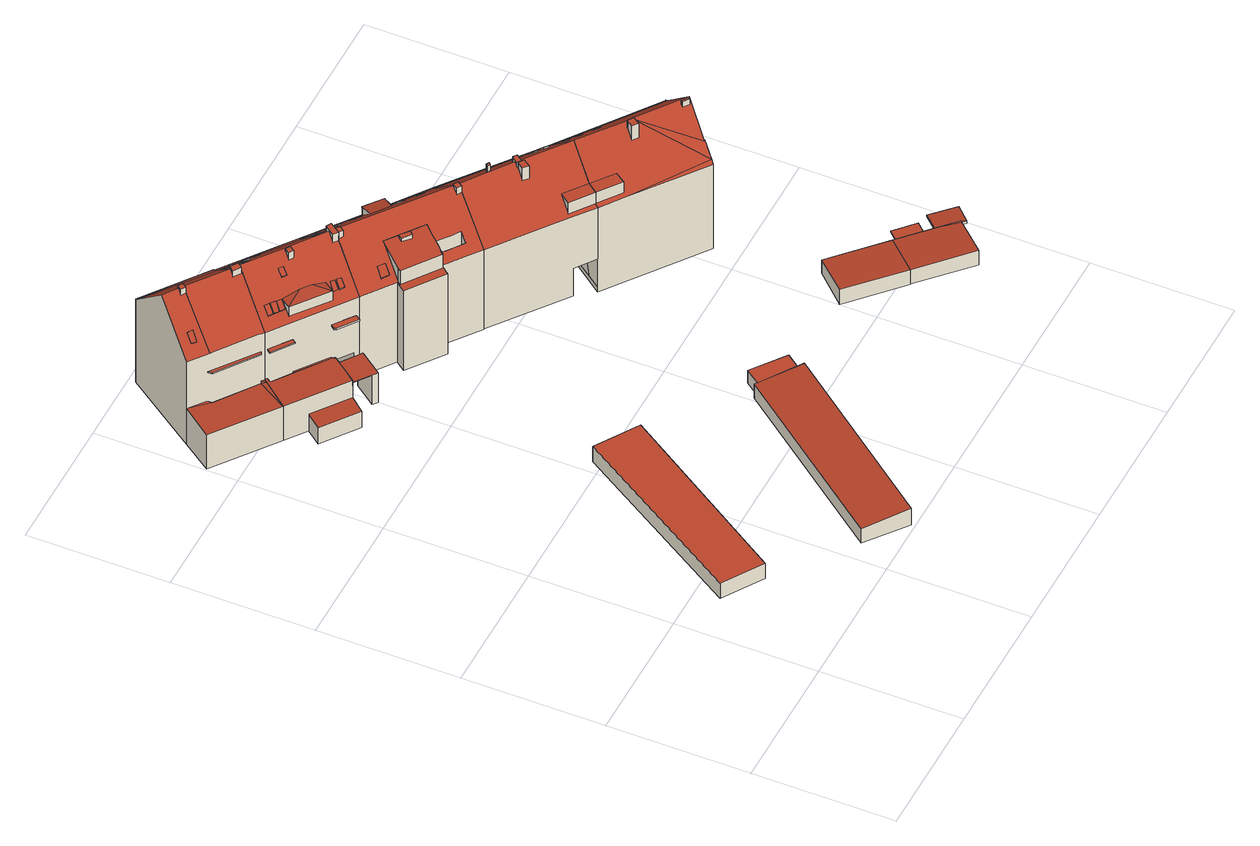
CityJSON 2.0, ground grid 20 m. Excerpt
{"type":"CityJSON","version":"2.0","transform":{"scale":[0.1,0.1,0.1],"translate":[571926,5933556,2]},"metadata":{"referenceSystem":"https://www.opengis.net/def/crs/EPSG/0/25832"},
"CityObjects":{
"building1":{"type":"Building","attributes":{"Grundfläche 2D":"200.469454","Grundhöhe NN":"3.965"},"geometry":[{"type":"Solid","lod":"3","boundaries":[[[[0,1,2,3]],[[4,5,3,2]],[[5,6,0,3]],[[6,7,1,0]],[[7,4,2,1]],[[7,6,5,4]]]],"semantics":{"surfaces":[{"type":"RoofSurface"},{"type":"WallSurface"},{"type":"GroundSurface"}],"values":[[0,1,1,1,1,2]]}}]},
"building2":{"type":"Building","attributes":{"Grundfläche 2D":"193.324338","Grundhöhe NN":"3.226"},"children":["building2-1","building2-2","building2-3","building2-4"],"geometry":[{"type":"Solid","lod":"3","boundaries":[[[[8,9,8,10,11,12,13,14,15,16]],[[15,17,18,19,20,21,22,23,10,8]],[[15,8,16]],[[24,25,12,11,26,10,23]],[[21,24,23,22]],[[26,11,10]],[[27,25,24]],[[28,25,27]],[[29,30,31]],[[32,33,34,30,29]],[[35,31,36]],[[29,31,35]],[[33,32,37]],[[36,31,30,38,39]],[[29,35,40,41]],[[32,29,41,42]],[[37,32,42,43]],[[34,33,44,45]],[[30,34,45,38]],[[43,40,35,36,19,18,17,15,14,13,33,37]],[[36,39,19]],[[27,24,21,20,19,39,46]],[[28,27,46,47]],[[12,25,28,47,44,33,13]],[[38,45,44,47,46,39],[42,41,40,43]]]],"semantics":{"surfaces":[{"type":"RoofSurface"},{"type":"WallSurface"},{"type":"GroundSurface"}],"values":[[0,0,0,0,0,0,0,0,0,0,0,0,0,1,1,1,1,1,1,1,1,1,1,1,2]]}}]},
"building2-1":{"type":"BuildingInstallation","parents":["building2"],"geometry":[{"type":"MultiSurface","lod":"3","boundaries":[[[48,49,50,51,52,53,54,55,56]],[[50,49,48,57,9,16]],[[16,8,51,50]],[[58,53,52,51,8,10]],[[58,26,59,55,54,53]],[[57,48,56,55,59,11]]],"semantics":{"surfaces":[{"type":"RoofSurface"},{"type":"WallSurface"}],"values":[0,1,1,1,1,1]}}]},
"building2-2":{"type":"BuildingInstallation","parents":["building2"],"geometry":[{"type":"MultiSurface","lod":"3","boundaries":[[[60,61,62,63,64,65]],[[62,61,66,23]],[[63,62,23,67]],[[67,68,69,65,64,63]],[[70,60,65,69,22]],[[61,60,70,66]]],"semantics":{"surfaces":[{"type":"RoofSurface"},{"type":"WallSurface"}],"values":[0,1,1,1,1,1]}}]},
"building2-3":{"type":"BuildingInstallation","parents":["building2"],"geometry":[{"type":"MultiSurface","lod":"3","boundaries":[[[71,72,73,74]],[[72,71,75,76]],[[74,73,77,78]],[[71,74,78,75]],[[73,72,76,77]]],"semantics":{"surfaces":[{"type":"RoofSurface"},{"type":"WallSurface"}],"values":[0,1,1,1,1]}}]},
"building2-4":{"type":"BuildingInstallation","parents":["building2"],"geometry":[{"type":"MultiSurface","lod":"3","boundaries":[[[79,80,81,82]],[[81,83,84,82]],[[79,82,84,85]],[[81,80,86,83]],[[80,79,85,86]],[[84,83,86,85]]],"semantics":{"surfaces":[{"type":"RoofSurface"},{"type":"WallSurface"},{"type":"OuterCeilingSurface"}],"values":[0,1,1,1,1,2]}}]},
"building3":{"type":"Building","attributes":{"Grundfläche 2D":"221.364354","Grundhöhe NN":"3.881"},"geometry":[{"type":"Solid","lod":"3","boundaries":[[[[87,88,89,90,91]],[[92,93,94,95]],[[93,96,97,89,88,87,98,99,94]],[[90,89,97,100]],[[91,90,100,101]],[[87,91,101,98]],[[95,94,99,102]],[[92,95,102,103]],[[93,92,103,96]],[[98,101,100,97,96,103,102,99]]]],"semantics":{"surfaces":[{"type":"RoofSurface"},{"type":"WallSurface"},{"type":"GroundSurface"}],"values":[[0,0,1,1,1,1,1,1,1,2]]}}]},
"building4":{"type":"Building","attributes":{"Grundfläche 2D":"200.327989","Grundhöhe NN":"3.228"},"children":["building4-1","building4-2","building4-3","building4-4","building4-5","building4-6","building4-7","building4-8","building4-9","building4-10","building4-11","building4-12","building4-13","building4-14","building4-15","building4-16"],"geometry":[{"type":"Solid","lod":"3","boundaries":[[[[104,105,106,107]],[[108,109,110,107,106,111]],[[112,109,108,111,113]],[[114,24,115]],[[116,117,118,119,120,115,24,21]],[[121,27,24,114]],[[122,119,118,117,116,21,19,123,124],[113,111,106,105,125,126,127,128]],[[129,130,131,132,133]],[[134,135,36,30,136,137,138,139,140,141,142,143]],[[144,145,146,147,148,149]],[[150,151,152,153]],[[125,105,104,107,126]],[[113,128,109,112]],[[128,127,126,107,110,109]],[[150,153,154,155]],[[156,157,152,151]],[[19,36,135,158,156,151,150,155,159,160,161,162,163,124,123]],[[164,114,115,120,119,122,124,163,165]],[[166,167,168,169,170,121,114,164]],[[27,121,170,46]],[[39,36,19]],[[19,21,24,27,46,39]],[[129,133,171,172]],[[130,129,172,173]],[[173,174,131,130]],[[157,175,134,143,142,153,152]],[[135,134,175,158]],[[30,36,39,38]],[[132,176,137,136,30,38,171,133]],[[177,140,139,138,137,176,178,148,147,179]],[[180,148,178,181]],[[181,182,180]],[[141,140,177,183]],[[141,183,154,153,142]],[[184,185,186,149,148,180]],[[187,145,144,149,186,188]],[[187,189,190,191,192,179,147,146,145]],[[169,168,160,159]],[[167,166,162,161]],[[193,132,131,174]],[[176,132,193,181,178]],[[182,192,191,180]],[[185,184,190,189]],[[166,164,165,163,162]],[[172,171,38,39,46,170,169,159,155,154,183,177,179,192,182,181,193,174,173],[158,175,157,156]],[[186,185,189,187,188]],[[168,167,161,160]],[[184,180,191,190]]]],"semantics":{"surfaces":[{"type":"RoofSurface"},{"type":"WallSurface"},{"type":"GroundSurface"},{"type":"OuterCeilingSurface"}],"values":[[0,0,0,0,0,0,0,0,0,0,0,1,1,1,1,1,1,1,1,1,1,1,1,1,1,1,1,1,1,1,1,1,1,1,1,1,1,1,1,1,1,1,1,2,2,2,3,3]]}}]},
"building4-1":{"type":"BuildingInstallation","parents":["building4"],"geometry":[{"type":"MultiSurface","lod":"3","boundaries":[[[194,195,196,197,198,199,200,201]],[[197,196,202,203]],[[198,197,203,204]],[[205,202,196,195,194,201,206,207]],[[208,206,201,200,199,198,204,209]]],"semantics":{"surfaces":[{"type":"RoofSurface"},{"type":"WallSurface"}],"values":[0,1,1,1,1]}}]},
"building4-2":{"type":"BuildingInstallation","parents":["building4"],"geometry":[{"type":"MultiSurface","lod":"3","boundaries":[[[210,211,212,213]],[[212,211,214,215]],[[213,212,215,216]],[[210,213,216,217]],[[211,210,217,214]]],"semantics":{"surfaces":[{"type":"RoofSurface"},{"type":"WallSurface"}],"values":[0,1,1,1,1]}}]},
"building4-3":{"type":"BuildingInstallation","parents":["building4"],"geometry":[{"type":"MultiSurface","lod":"3","boundaries":[[[218,219,220,221]],[[222,223,219,218]],[[223,224,220,219]],[[224,225,221,220]],[[225,222,218,221]]],"semantics":{"surfaces":[{"type":"RoofSurface"},{"type":"WallSurface"}],"values":[0,1,1,1,1]}}]},
"building4-4":{"type":"BuildingInstallation","parents":["building4"],"geometry":[{"type":"MultiSurface","lod":"3","boundaries":[[[226,227,228,229]],[[227,226,230,231]],[[226,229,232,230]],[[229,228,233,232]],[[228,227,231,233]]],"semantics":{"surfaces":[{"type":"RoofSurface"},{"type":"WallSurface"}],"values":[0,1,1,1,1]}}]},
"building4-5":{"type":"BuildingInstallation","parents":["building4"],"geometry":[{"type":"MultiSurface","lod":"3","boundaries":[[[234,235,236,237]],[[234,237,238,239]],[[236,235,240,241]],[[237,236,241,238]],[[235,234,239,240]]],"semantics":{"surfaces":[{"type":"RoofSurface"},{"type":"WallSurface"}],"values":[0,1,1,1,1]}}]},
"building4-6":{"type":"BuildingInstallation","parents":["building4"],"geometry":[{"type":"MultiSurface","lod":"3","boundaries":[[[242,243,244,245]],[[244,243,246,247]],[[245,244,247,248]],[[242,245,248,249]],[[243,242,249,246]]],"semantics":{"surfaces":[{"type":"RoofSurface"},{"type":"WallSurface"}],"values":[0,1,1,1,1]}}]},
"building4-7":{"type":"BuildingInstallation","parents":["building4"],"geometry":[{"type":"MultiSurface","lod":"3","boundaries":[[[250,251,252,253]],[[254,255,253,252]],[[255,256,250,253]],[[251,250,256,257]],[[252,251,257,254]]],"semantics":{"surfaces":[{"type":"RoofSurface"},{"type":"WallSurface"}],"values":[0,1,1,1,1]}}]},
"building4-8":{"type":"BuildingInstallation","parents":["building4"],"geometry":[{"type":"MultiSurface","lod":"3","boundaries":[[[258,259,260,261]],[[260,259,262,263]],[[261,260,263,264]],[[258,261,264,265]],[[259,258,265,262]]],"semantics":{"surfaces":[{"type":"RoofSurface"},{"type":"WallSurface"}],"values":[0,1,1,1,1]}}]},
"building4-9":{"type":"BuildingInstallation","parents":["building4"],"geometry":[{"type":"MultiSurface","lod":"3","boundaries":[[[266,267,268,269]],[[270,271,269,268]],[[266,269,271,272]],[[272,273,267,266]],[[268,267,273,270]]],"semantics":{"surfaces":[{"type":"RoofSurface"},{"type":"WallSurface"}],"values":[0,1,1,1,1]}}]},
"building4-10":{"type":"BuildingInstallation","parents":["building4"],"geometry":[{"type":"MultiSurface","lod":"3","boundaries":[[[274,275,276,277]],[[277,276,278,279]],[[274,277,279,280]],[[275,274,280,281]],[[276,275,281,278]]],"semantics":{"surfaces":[{"type":"RoofSurface"},{"type":"WallSurface"}],"values":[0,1,1,1,1]}}]},
"building4-11":{"type":"BuildingInstallation","parents":["building4"],"geometry":[{"type":"MultiSurface","lod":"3","boundaries":[[[282,283,284,285]],[[283,122,119,120,284]],[[120,286,285,284]],[[286,287,118,288,282,285]],[[288,122,283,282]]],"semantics":{"surfaces":[{"type":"RoofSurface"},{"type":"WallSurface"}],"values":[0,1,1,1,1]}}]},
"building4-12":{"type":"BuildingInstallation","parents":["building4"],"geometry":[{"type":"MultiSurface","lod":"3","boundaries":[[[289,290,291,292,293]],[[294,295,289,293]],[[295,296,297,291,290,289]],[[292,291,297,298]],[[298,294,293,292]]],"semantics":{"surfaces":[{"type":"RoofSurface"},{"type":"WallSurface"}],"values":[0,1,1,1,1]}}]},
"building4-13":{"type":"BuildingInstallation","parents":["building4"],"geometry":[{"type":"MultiSurface","lod":"3","boundaries":[[[299,300,301,302]],[[302,301,303,304]],[[299,302,304,305]],[[300,299,305,306]],[[301,300,306,303]]],"semantics":{"surfaces":[{"type":"RoofSurface"},{"type":"WallSurface"}],"values":[0,1,1,1,1]}}]},
"building4-14":{"type":"BuildingInstallation","parents":["building4"],"geometry":[{"type":"MultiSurface","lod":"3","boundaries":[[[211,307,308,309]],[[211,309,310,214]],[[309,308,311,310]],[[307,211,214,312]],[[308,307,312,311]]],"semantics":{"surfaces":[{"type":"RoofSurface"},{"type":"WallSurface"}],"values":[0,1,1,1,1]}}]},
"building4-15":{"type":"BuildingInstallation","parents":["building4"],"geometry":[{"type":"MultiSurface","lod":"3","boundaries":[[[313,314,315,316]],[[317,318,316,315]],[[318,319,313,316]],[[319,320,314,313]],[[320,317,315,314]],[[320,319,318,317]]],"semantics":{"surfaces":[{"type":"RoofSurface"},{"type":"WallSurface"},{"type":"OuterCeilingSurface"}],"values":[0,1,1,1,1,2]}}]},
"building4-16":{"type":"BuildingInstallation","parents":["building4"],"geometry":[{"type":"MultiSurface","lod":"3","boundaries":[[[321,322,323,324,325,326]],[[322,321,327,328]],[[323,322,328,329]],[[324,323,329,330]],[[325,324,330,331]],[[326,325,331,332]],[[326,332,327,321]],[[332,331,330,329,328,327]]],"semantics":{"surfaces":[{"type":"RoofSurface"},{"type":"WallSurface"},{"type":"OuterCeilingSurface"}],"values":[0,1,1,1,1,1,1,2]}}]},
"building5":{"type":"Building","attributes":{"Grundfläche 2D":"231.440968","Grundhöhe NN":"3.703"},"children":["building5-1","building5-2","building5-3","building5-4","building5-5","building5-6","building5-7","building5-8","building5-9","building5-10"],"geometry":[{"type":"MultiSurface","lod":"3","boundaries":[[[333,334,335]],[[336,337,338,339,340,334,333,341,342,343,344],[345,346,347,348]],[[114,349,350,351,352,353,354,355,356,357]],[[358,352,351,350,349,119,359,360]],[[361,362,363,364,365,366,367,368]],[[368,369,370,358,360,359,119,371,372,122,124,365,364,373,374,344,375,376,377,378,379,380,381,382,383,384,361]],[[335,334,362,361]],[[382,375,344,343,342,341,333,335,361,384,383]],[[344,374,337,336]],[[339,338,337,374,373,364]],[[340,339,364,363]],[[363,362,334,340]],[[114,357,385,386]],[[387,124,122,372,371,119,349,114,386,388]],[[365,124,387,389]],[[366,365,389,390]],[[367,366,390,391]],[[368,367,391,392]],[[369,368,392,393]],[[394,353,352,358,370,369,393,395]],[[354,353,394,396]],[[356,355,397,398]],[[355,354,396,397]],[[357,356,398,385]],[[389,387,388,386,385,398,397,396,394,395,393,392,391,390]]],"semantics":{"surfaces":[{"type":"RoofSurface"},{"type":"WallSurface"},{"type":"GroundSurface"}],"values":[0,0,0,0,0,0,1,1,1,1,1,1,1,1,1,1,1,1,1,1,1,1,1,1,2]}}]},
"building5-1":{"type":"BuildingInstallation","parents":["building5"],"geometry":[{"type":"MultiSurface","lod":"3","boundaries":[[[399,400,401,402,403,404,405]],[[406,403,402,407]],[[405,404,403,406,408,409]],[[400,399,405,409,410,411]],[[411,412,401,400]],[[401,412,407,402]]],"semantics":{"surfaces":[{"type":"RoofSurface"},{"type":"WallSurface"}],"values":[0,1,1,1,1,1]}}]},
"building5-2":{"type":"BuildingInstallation","parents":["building5"],"geometry":[{"type":"MultiSurface","lod":"3","boundaries":[[[413,414,415,416,417]],[[415,414,372,418]],[[418,419,416,415]],[[371,413,417,416,419,420]],[[414,413,371,372]]],"semantics":{"surfaces":[{"type":"RoofSurface"},{"type":"WallSurface"}],"values":[0,1,1,1,1]}}]},
"building5-3":{"type":"BuildingInstallation","parents":["building5"],"geometry":[{"type":"MultiSurface","lod":"3","boundaries":[[[421,422,423,424]],[[421,424,425,426]],[[424,423,427,425]],[[422,421,426,428]],[[423,422,428,427]]],"semantics":{"surfaces":[{"type":"RoofSurface"},{"type":"WallSurface"}],"values":[0,1,1,1,1]}}]},
"building5-4":{"type":"BuildingInstallation","parents":["building5"],"geometry":[{"type":"MultiSurface","lod":"3","boundaries":[[[429,430,431,432,433]],[[431,430,370,358]],[[434,433,432,431,358,360]],[[429,433,434,435]],[[430,429,435,370]]],"semantics":{"surfaces":[{"type":"RoofSurface"},{"type":"WallSurface"}],"values":[0,1,1,1,1]}}]},
"building5-5":{"type":"BuildingInstallation","parents":["building5"],"geometry":[{"type":"MultiSurface","lod":"3","boundaries":[[[436,437,438,439]],[[379,378,436,439]],[[378,377,376,375,437,436]],[[382,438,437,375]],[[382,381,380,379,439,438]]],"semantics":{"surfaces":[{"type":"RoofSurface"},{"type":"WallSurface"}],"values":[0,1,1,1,1]}}]},
"building5-6":{"type":"BuildingInstallation","parents":["building5"],"geometry":[{"type":"MultiSurface","lod":"3","boundaries":[[[440,441,442,443,444]],[[442,441,440,445,446]],[[446,447,443,442]],[[448,444,443,447,449]],[[448,445,440,444]]],"semantics":{"surfaces":[{"type":"RoofSurface"},{"type":"WallSurface"}],"values":[0,1,1,1,1]}}]},
"building5-7":{"type":"BuildingInstallation","parents":["building5"],"geometry":[{"type":"MultiSurface","lod":"3","boundaries":[[[450,451,452,453,454,455,456,457,458]],[[459,354,355,454,453,452,451,450,351]],[[355,356,455,454]],[[455,356,357,350,458,457,456]]],"semantics":{"surfaces":[{"type":"RoofSurface"},{"type":"WallSurface"}],"values":[0,1,1,1]}}]},
"building5-8":{"type":"BuildingInstallation","parents":["building5"],"geometry":[{"type":"MultiSurface","lod":"3","boundaries":[[[460,461,462,463]],[[463,462,464,465]],[[460,463,465,466]],[[461,460,466,467]],[[462,461,467,464]]],"semantics":{"surfaces":[{"type":"RoofSurface"},{"type":"WallSurface"}],"values":[0,1,1,1,1]}}]},
"building5-9":{"type":"BuildingInstallation","parents":["building5"],"geometry":[{"type":"MultiSurface","lod":"3","boundaries":[[[468,469,470,471]],[[470,469,472,473]],[[471,470,473,474]],[[468,471,474,475]],[[469,468,475,472]]],"semantics":{"surfaces":[{"type":"RoofSurface"},{"type":"WallSurface"}],"values":[0,1,1,1,1]}}]},
"building5-10":{"type":"BuildingInstallation","parents":["building5"],"geometry":[{"type":"MultiSurface","lod":"3","boundaries":[[[476,477,478,479]],[[479,478,347,346]],[[476,479,346,345]],[[477,476,345,348]],[[478,477,348,347]]],"semantics":{"surfaces":[{"type":"RoofSurface"},{"type":"WallSurface"}],"values":[0,1,1,1,1]}}]},
"building6":{"type":"Building","attributes":{"Grundfläche 2D":"163.322037","Grundhöhe NN":"3.821"},"children":["building6-1","building6-2","building6-3","building6-4","building6-5","building6-6","building6-7"],"geometry":[{"type":"Solid","lod":"3","boundaries":[[[[370,369,480,481,482,483,484,485,486,487,488,358]],[[489,485,484,490,352,358,488,487,486,485]],[[491,352,490]],[[353,352,491]],[[492,493,481,480,369,494,495]],[[484,483,482,481,493,496,497,491,490]],[[498,499,500,501,502,353,491,497]],[[494,369,370,358,352,353,502,503]],[[496,493,499,498]],[[501,500,492,495]],[[496,498,497]],[[502,501,495,494,503]],[[493,492,500,499]]]],"semantics":{"surfaces":[{"type":"RoofSurface"},{"type":"WallSurface"},{"type":"GroundSurface"},{"type":"OuterCeilingSurface"}],"values":[[0,0,0,0,1,1,1,1,1,1,2,2,3]]}}]},
"building6-1":{"type":"BuildingInstallation","parents":["building6"],"geometry":[{"type":"MultiSurface","lod":"3","boundaries":[[[504,505,506,507,508,509,510,511]],[[512,508,507,506,505,513,514,515]],[[512,516,509,508]],[[516,517,518,519,504,511,510,509]],[[519,513,505,504]]],"semantics":{"surfaces":[{"type":"RoofSurface"},{"type":"WallSurface"}],"values":[0,1,1,1,1]}}]},
"building6-2":{"type":"BuildingInstallation","parents":["building6"],"geometry":[{"type":"MultiSurface","lod":"3","boundaries":[[[520,521,522,523,524,525,526,527]],[[528,529,525,524,523,522,521,530,485,489]],[[529,531,526,525]],[[531,532,487,533,520,527,526]],[[521,520,533,530]]],"semantics":{"surfaces":[{"type":"RoofSurface"},{"type":"WallSurface"}],"values":[0,1,1,1,1]}}]},
"building6-3":{"type":"BuildingInstallation","parents":["building6"],"geometry":[{"type":"MultiSurface","lod":"3","boundaries":[[[534,535,536,537]],[[536,535,538,539]],[[537,536,539,540]],[[534,537,540,541]],[[535,534,541,538]]],"semantics":{"surfaces":[{"type":"RoofSurface"},{"type":"WallSurface"}],"values":[0,1,1,1,1]}}]},
"building6-4":{"type":"BuildingInstallation","parents":["building6"],"geometry":[{"type":"MultiSurface","lod":"3","boundaries":[[[542,543,544,545]],[[545,544,546,547]],[[542,545,547,548]],[[543,542,548,549]],[[544,543,549,546]]],"semantics":{"surfaces":[{"type":"RoofSurface"},{"type":"WallSurface"}],"values":[0,1,1,1,1]}}]},
"building6-5":{"type":"BuildingInstallation","parents":["building6"],"geometry":[{"type":"MultiSurface","lod":"3","boundaries":[[[550,551,483,552]],[[552,553,550]],[[551,550,553,482]],[[551,482,483]]],"semantics":{"surfaces":[{"type":"RoofSurface"},{"type":"WallSurface"}],"values":[0,1,1,1]}}]},
"building6-6":{"type":"BuildingInstallation","parents":["building6"],"geometry":[{"type":"MultiSurface","lod":"3","boundaries":[[[554,555,556,557]],[[558,559,557,556]],[[559,560,554,557]],[[555,554,560,561]],[[556,555,561,558]]],"semantics":{"surfaces":[{"type":"RoofSurface"},{"type":"WallSurface"}],"values":[0,1,1,1,1]}}]},
"building6-7":{"type":"BuildingInstallation","parents":["building6"],"geometry":[{"type":"MultiSurface","lod":"3","boundaries":[[[562,563,564,565]],[[565,564,566,567]],[[562,565,567,568]],[[563,562,568,569]],[[564,563,569,566]]],"semantics":{"surfaces":[{"type":"RoofSurface"},{"type":"WallSurface"}],"values":[0,1,1,1,1]}}]},
"building7":{"type":"Building","attributes":{"Grundfläche 2D":"57.134500","Grundhöhe NN":"4.023"},"geometry":[{"type":"Solid","lod":"3","boundaries":[[[[570,571,572,573]],[[574,575,573,572]],[[575,576,570,573]],[[576,577,571,570]],[[577,574,572,571]],[[577,576,575,574]]]],"semantics":{"surfaces":[{"type":"RoofSurface"},{"type":"WallSurface"},{"type":"GroundSurface"}],"values":[[0,1,1,1,1,2]]}}]},
"building8":{"type":"Building","attributes":{"Grundfläche 2D":"209.352171","Grundhöhe NN":"2.882"},"children":["building8-1","building8-2","building8-3","building8-4","building8-5","building8-6"],"geometry":[{"type":"Solid","lod":"3","boundaries":[[[[578,483,482,481,579,580,581,582,484]],[[583,581,584]],[[585,580,579]],[[580,586,584,581]],[[587,490,484,582,581,583]],[[587,588,589,491]],[[491,490,587]],[[585,579,481,590,591]],[[586,580,585,591,592]],[[584,586,592,593]],[[583,584,593,594]],[[595,588,587,583,594,596]],[[589,588,595,597]],[[491,589,597,598]],[[483,578,484,490,491,598,590,481,482]],[[592,591,590,598,597,595,596,594,593]]]],"semantics":{"surfaces":[{"type":"RoofSurface"},{"type":"WallSurface"},{"type":"GroundSurface"}],"values":[[0,0,0,0,0,0,0,1,1,1,1,1,1,1,1,2]]}}]},
"building8-1":{"type":"BuildingInstallation","parents":["building8"],"geometry":[{"type":"MultiSurface","lod":"3","boundaries":[[[551,599,600,483]],[[599,551,482,601]],[[600,599,601]],[[551,483,482]]],"semantics":{"surfaces":[{"type":"RoofSurface"},{"type":"WallSurface"}],"values":[0,1,1,1]}}]},
"building8-2":{"type":"BuildingInstallation","parents":["building8"],"geometry":[{"type":"MultiSurface","lod":"3","boundaries":[[[602,603,604,605,606,607]],[[607,608,609,602]],[[610,611,605,604]],[[611,612,608,607,606,605]],[[604,603,602,609,613,610]]],"semantics":{"surfaces":[{"type":"RoofSurface"},{"type":"WallSurface"}],"values":[0,1,1,1,1]}}]},
"building8-3":{"type":"BuildingInstallation","parents":["building8"],"geometry":[{"type":"MultiSurface","lod":"3","boundaries":[[[614,615,616,617]],[[617,616,618,619]],[[614,617,619,620]],[[615,614,620,621]],[[616,615,621,618]]],"semantics":{"surfaces":[{"type":"RoofSurface"},{"type":"WallSurface"}],"values":[0,1,1,1,1]}}]},
"building8-4":{"type":"BuildingInstallation","parents":["building8"],"geometry":[{"type":"MultiSurface","lod":"3","boundaries":[[[622,623,624,625]],[[625,624,626,627]],[[627,628,622,625]],[[623,622,628,629]],[[629,626,624,623]]],"semantics":{"surfaces":[{"type":"RoofSurface"},{"type":"WallSurface"}],"values":[0,1,1,1,1]}}]},
"building8-5":{"type":"BuildingInstallation","parents":["building8"],"geometry":[{"type":"MultiSurface","lod":"3","boundaries":[[[630,631,632,633]],[[633,632,634,635]],[[631,630,636,637]],[[632,631,637,634]],[[630,633,635,636]]],"semantics":{"surfaces":[{"type":"RoofSurface"},{"type":"WallSurface"}],"values":[0,1,1,1,1]}}]},
"building8-6":{"type":"BuildingInstallation","parents":["building8"],"geometry":[{"type":"MultiSurface","lod":"3","boundaries":[[[638,639,640,641]],[[642,643,638,641]],[[643,644,639,638]],[[645,640,639,644]],[[641,640,645,642]]],"semantics":{"surfaces":[{"type":"RoofSurface"},{"type":"WallSurface"}],"values":[0,1,1,1,1]}}]},
"building9":{"type":"Building","attributes":{"Grundfläche 2D":"55.263454","Grundhöhe NN":"4.082"},"children":["building9-1","building9-2"],"geometry":[{"type":"Solid","lod":"3","boundaries":[[[[571,646,647,648,572]],[[649,648,647]],[[650,651,649,647,646,652]],[[648,649,651,650,653,572]],[[571,572,653,654]],[[646,571,654,652]],[[654,653,650,652]]]],"semantics":{"surfaces":[{"type":"RoofSurface"},{"type":"WallSurface"},{"type":"GroundSurface"}],"values":[[0,0,1,1,1,1,2]]}}]},
"building9-1":{"type":"BuildingInstallation","parents":["building9"],"geometry":[{"type":"MultiSurface","lod":"3","boundaries":[[[655,656,657,658]],[[659,660,658,657]],[[660,661,655,658]],[[661,662,656,655]],[[662,659,657,656]],[[662,661,660,659]]],"semantics":{"surfaces":[{"type":"RoofSurface"},{"type":"WallSurface"},{"type":"OuterCeilingSurface"}],"values":[0,1,1,1,1,2]}}]},
"building9-2":{"type":"BuildingInstallation","parents":["building9"],"geometry":[{"type":"MultiSurface","lod":"3","boundaries":[[[663,649,647]],[[664,665,648,649,663]],[[666,651,649,648]],[[651,667,647,649]],[[667,668,663,647]],[[668,669,664,663]],[[669,670,665,664]],[[670,666,648,665]],[[666,670,669,668,667,651]]],"semantics":{"surfaces":[{"type":"RoofSurface"},{"type":"WallSurface"},{"type":"OuterCeilingSurface"}],"values":[0,0,1,1,1,1,1,1,2]}}]}
},
"vertices":[
[56,162,46],[112,126,46],[269,371,46],[209,409,46],[269,371,20],[209,409,20],[56,162,20],[112,126,20],
[89,915,217],[82,916,214],[91,918,220],[85,922,220],[66,936,220],[29,884,157],[52,867,157],[55,865,157],[87,913,214],[111,823,157],[113,821,157],[117,818,157],[150,864,213],[155,870,220],[154,871,220],[144,878,220],[188,917,161],[100,985,161],[91,919,219],[192,923,157],[103,989,157],[109,819,75],[86,778,72],[113,813,75],[52,860,75],[29,884,75],[0,843,72],[113,821,75],[117,818,75],[52,867,75],[86,778,12],[117,818,12],[113,821,12],[109,819,12],[52,860,12],[52,867,12],[29,884,12],[0,843,12],[192,923,12],[103,989,12],
[81,917,224],[82,916,224],[87,913,224],[89,915,224],[91,918,224],[92,919,224],[91,919,224],[86,923,224],[85,922,224],[81,917,214],[92,919,219],[86,923,219],
[155,872,223],[145,879,223],[144,878,223],[139,872,223],[140,871,223],[149,865,223],[145,879,219],[139,872,213],[140,871,213],[149,865,213],[155,872,219],
[54,882,171],[61,891,182],[54,895,182],[48,887,171],[54,882,170],[61,891,181],[54,895,181],[48,887,170],
[52,860,127],[109,819,127],[113,821,127],[52,867,127],[113,821,125],[52,867,125],[52,860,125],[109,819,125],
[453,231,48],[401,270,44],[397,274,44],[220,44,44],[276,1,48],[418,293,41],[401,270,41],[447,235,41],[464,258,41],[401,270,19],[397,274,19],[453,231,19],[447,235,19],[220,44,19],[276,1,19],[464,258,19],[418,293,19],
[209,776,179],[210,777,179],[197,789,182],[200,763,179],[153,800,180],[151,800,179],[153,799,179],[183,800,182],[155,806,179],[161,814,179],[299,841,157],[295,836,161],[205,832,220],[211,828,220],[256,795,220],[262,790,220],[267,796,213],[192,922,157],[256,781,210],[120,816,157],[225,738,157],[209,776,178],[200,763,162],[153,799,163],[151,800,163],[99,736,40],[149,699,40],[164,718,41],[165,719,42],[115,756,42],[116,810,75],[120,816,75],[115,756,72],[165,719,72],[167,722,72],[189,753,74],[190,754,75],[188,755,75],[189,756,75],[145,789,75],[219,729,66],[220,731,66],[216,733,66],[189,753,66],[167,722,64],[198,699,64],[193,762,70],[149,794,70],[145,789,70],[189,756,70],[189,756,12],[193,762,12],[149,794,12],[145,789,12],[120,816,12],[195,760,12],[195,760,63],[219,742,63],[219,742,12],[225,738,12],[299,841,12],[262,790,12],[295,844,12],[295,844,63],[271,862,63],[271,862,12],[192,922,12],[115,756,12],[99,736,12],[149,699,12],[164,718,12],[116,810,12],[165,719,63],[190,754,12],[167,721,63],[189,753,12],[167,722,63],[167,721,12],[167,722,12],[188,755,12],[191,704,63],[191,704,12],[198,699,12],[220,731,12],[219,729,12],[214,735,12],[214,735,63],[190,752,63],[190,752,12],[165,719,12],
[279,835,174],[279,836,172],[282,839,169],[276,843,169],[271,836,177],[272,835,177],[274,834,177],[277,832,177],[282,839,168],[276,843,168],[271,836,176],[279,836,171],[277,832,176],[279,835,173],[274,834,176],[272,835,176],
[147,812,170],[153,819,180],[147,824,180],[141,816,170],[153,819,179],[147,824,179],[141,816,169],[147,812,169],
[210,882,177],[217,892,165],[208,898,165],[201,889,177],[210,882,176],[217,892,164],[208,898,164],[201,889,176],
[189,826,206],[183,830,206],[178,823,198],[184,819,198],[189,826,205],[183,830,205],[184,819,197],[178,823,197],
[260,822,196],[254,814,206],[261,809,206],[266,818,196],[266,818,195],[260,822,195],[254,814,205],[261,809,205],
[222,883,169],[217,876,178],[223,872,178],[228,879,169],[217,876,177],[223,872,177],[228,879,168],[222,883,168],
[219,769,179],[214,773,179],[208,766,170],[214,762,170],[208,766,169],[214,762,169],[219,769,178],[214,773,178],
[215,760,170],[221,756,170],[226,763,179],[221,768,179],[221,756,169],[226,763,178],[221,768,178],[215,760,169],
[204,830,222],[199,823,222],[205,819,222],[210,826,222],[205,819,209],[210,826,218],[204,830,218],[199,823,209],
[146,825,180],[140,829,180],[134,821,170],[140,817,170],[134,821,169],[140,817,169],[146,825,179],[140,829,179],
[250,786,224],[256,781,224],[267,796,224],[260,800,224],[260,800,213],[260,800,214],[250,786,210],
[196,904,169],[192,899,175],[191,897,177],[196,892,177],[201,899,169],[201,899,168],[196,904,168],[192,899,174],[191,897,176],[196,892,176],
[185,878,196],[180,882,196],[174,875,206],[180,870,206],[174,875,205],[180,870,205],[185,878,195],[180,882,195],
[148,811,170],[154,807,170],[159,814,180],[159,814,179],[154,807,169],[148,811,169],
[116,810,127],[145,789,127],[149,794,127],[120,816,127],[149,794,125],[120,816,125],[116,810,125],[145,789,125],
[193,762,127],[188,755,127],[190,754,127],[189,753,127],[216,733,127],[221,740,127],[193,762,125],[188,755,125],[190,754,125],[189,753,125],[216,733,125],[221,740,125],
[318,669,183],[315,665,181],[318,668,182],[309,723,196],[292,736,196],[290,734,195],[269,705,182],[266,701,181],[322,673,185],[325,677,186],[331,686,190],[341,699,196],[303,716,193],[307,722,195],[319,712,195],[315,707,192],[296,837,161],[355,793,161],[380,774,161],[435,733,161],[438,737,157],[382,777,158],[383,777,157],[358,796,157],[357,796,158],[401,684,220],[268,785,220],[396,688,220],[318,668,157],[315,665,157],[266,701,157],[269,705,157],[268,706,157],[258,692,157],[308,655,157],[319,668,157],[366,632,157],[397,677,212],[261,789,219],[257,782,211],[290,734,193],[292,736,195],[331,686,179],[346,675,179],[351,671,179],[363,662,180],[357,653,169],[335,669,168],[333,671,168],[325,677,168],[322,673,164],[318,669,158],[357,796,17],[299,841,17],[225,738,17],[262,790,17],[268,706,17],[258,692,17],[308,655,17],[319,668,17],[366,632,17],[438,737,17],[401,684,17],[382,777,17],[383,777,17],[358,796,17],
[266,718,166],[268,716,166],[268,717,167],[274,725,177],[265,732,177],[264,731,176],[258,723,166],[265,732,176],[274,725,176],[264,731,175],[258,723,165],[266,718,165],[268,716,165],[268,717,166],
[261,789,223],[257,782,223],[263,778,223],[267,784,223],[267,785,223],[263,778,211],[267,784,219],[267,785,219],
[387,750,177],[394,760,165],[385,766,165],[378,757,177],[378,757,176],[387,750,176],[385,766,164],[394,760,164],
[391,681,223],[397,677,223],[401,684,223],[396,688,223],[395,688,223],[395,688,220],[391,681,211],
[363,662,156],[331,686,156],[325,677,156],[357,653,156],
[409,734,177],[413,740,169],[416,743,165],[407,750,165],[400,740,177],[409,734,176],[416,743,164],[407,750,164],[400,740,176],[402,743,172],
[370,760,178],[380,774,173],[382,776,172],[382,777,172],[383,777,172],[358,796,172],[357,796,172],[355,793,173],[345,779,178],[382,776,159],
[345,797,165],[336,803,165],[329,794,177],[338,787,177],[329,794,176],[338,787,176],[345,797,164],[336,803,164],
[315,804,177],[323,814,165],[314,820,165],[307,810,177],[323,814,164],[314,820,164],[307,810,176],[315,804,176],
[303,716,199],[315,707,199],[319,712,199],[307,722,199],
[463,559,157],[494,535,157],[496,539,161],[508,554,180],[532,586,220],[471,632,220],[467,635,220],[466,636,220],[438,657,220],[473,635,216],[567,632,161],[570,636,157],[466,556,67],[494,535,67],[366,632,18],[466,556,18],[494,535,18],[570,636,18],[570,637,18],[570,637,67],[542,657,67],[542,657,18],[438,737,18],[401,684,18],
[543,632,178],[549,627,178],[553,632,171],[553,633,171],[555,635,168],[549,640,168],[544,633,176],[543,632,177],[555,635,165],[549,627,176],[553,632,169],[553,633,169],[549,640,166],[544,633,174],[543,632,175],[543,632,176],
[463,632,224],[469,628,224],[471,632,224],[473,635,224],[474,635,224],[475,637,224],[470,641,224],[466,636,224],[474,635,216],[475,637,214],[469,628,216],[470,641,214],[466,636,219],[463,632,216],
[514,652,178],[520,660,168],[514,664,169],[509,656,179],[520,660,167],[514,664,167],[509,656,177],[514,652,177],
[529,641,178],[535,637,178],[541,645,168],[535,649,168],[541,645,166],[535,649,166],[529,641,176],[535,637,176],
[465,562,180],[496,539,180],[477,578,180],[465,562,161],
[463,615,225],[470,625,225],[463,630,225],[456,621,225],[463,630,214],[456,621,203],[463,615,203],[470,625,214],
[444,665,224],[442,662,224],[445,660,224],[448,663,224],[445,660,214],[448,663,210],[444,665,210],[442,662,213],
[592,247,46],[661,182,46],[702,226,43],[633,291,43],[702,226,20],[633,291,20],[592,247,20],[661,182,20],
[509,555,182],[525,512,157],[627,440,162],[598,537,220],[590,542,220],[664,488,220],[637,455,180],[625,437,157],[638,455,180],[700,534,161],[704,539,156],[703,539,156],[494,535,9],[625,437,9],[638,455,9],[637,455,9],[664,488,9],[704,539,9],[700,534,9],[703,539,9],[570,636,9],
[528,515,180],[539,531,180],[528,515,161],
[573,609,176],[574,610,175],[578,616,167],[573,620,167],[571,618,170],[568,613,177],[568,613,176],[573,609,175],[578,616,166],[573,620,166],[571,618,169],[574,610,174],
[602,588,176],[608,584,176],[613,591,167],[607,595,167],[613,591,166],[607,595,166],[602,588,175],[608,584,175],
[649,490,223],[657,484,223],[658,487,223],[650,493,223],[658,487,217],[650,493,217],[649,490,214],[657,484,214],
[592,606,167],[586,611,167],[581,603,176],[587,599,176],[581,603,175],[587,599,175],[592,606,166],[586,611,166],
[587,522,227],[594,532,227],[586,537,227],[579,528,227],[579,528,202],[587,522,202],[594,532,214],[586,537,214],
[728,119,46],[767,161,43],[744,187,43],[769,163,43],[769,163,21],[769,163,39],[728,119,21],[702,226,21],[661,182,21],
[717,235,42],[706,223,42],[733,198,42],[744,210,42],[733,198,40],[744,210,40],[717,235,40],[706,223,40],
[772,156,43],[793,177,41],[762,207,41],[744,187,39],[767,161,39],[772,156,39],[793,177,39],[762,207,39]
]}
